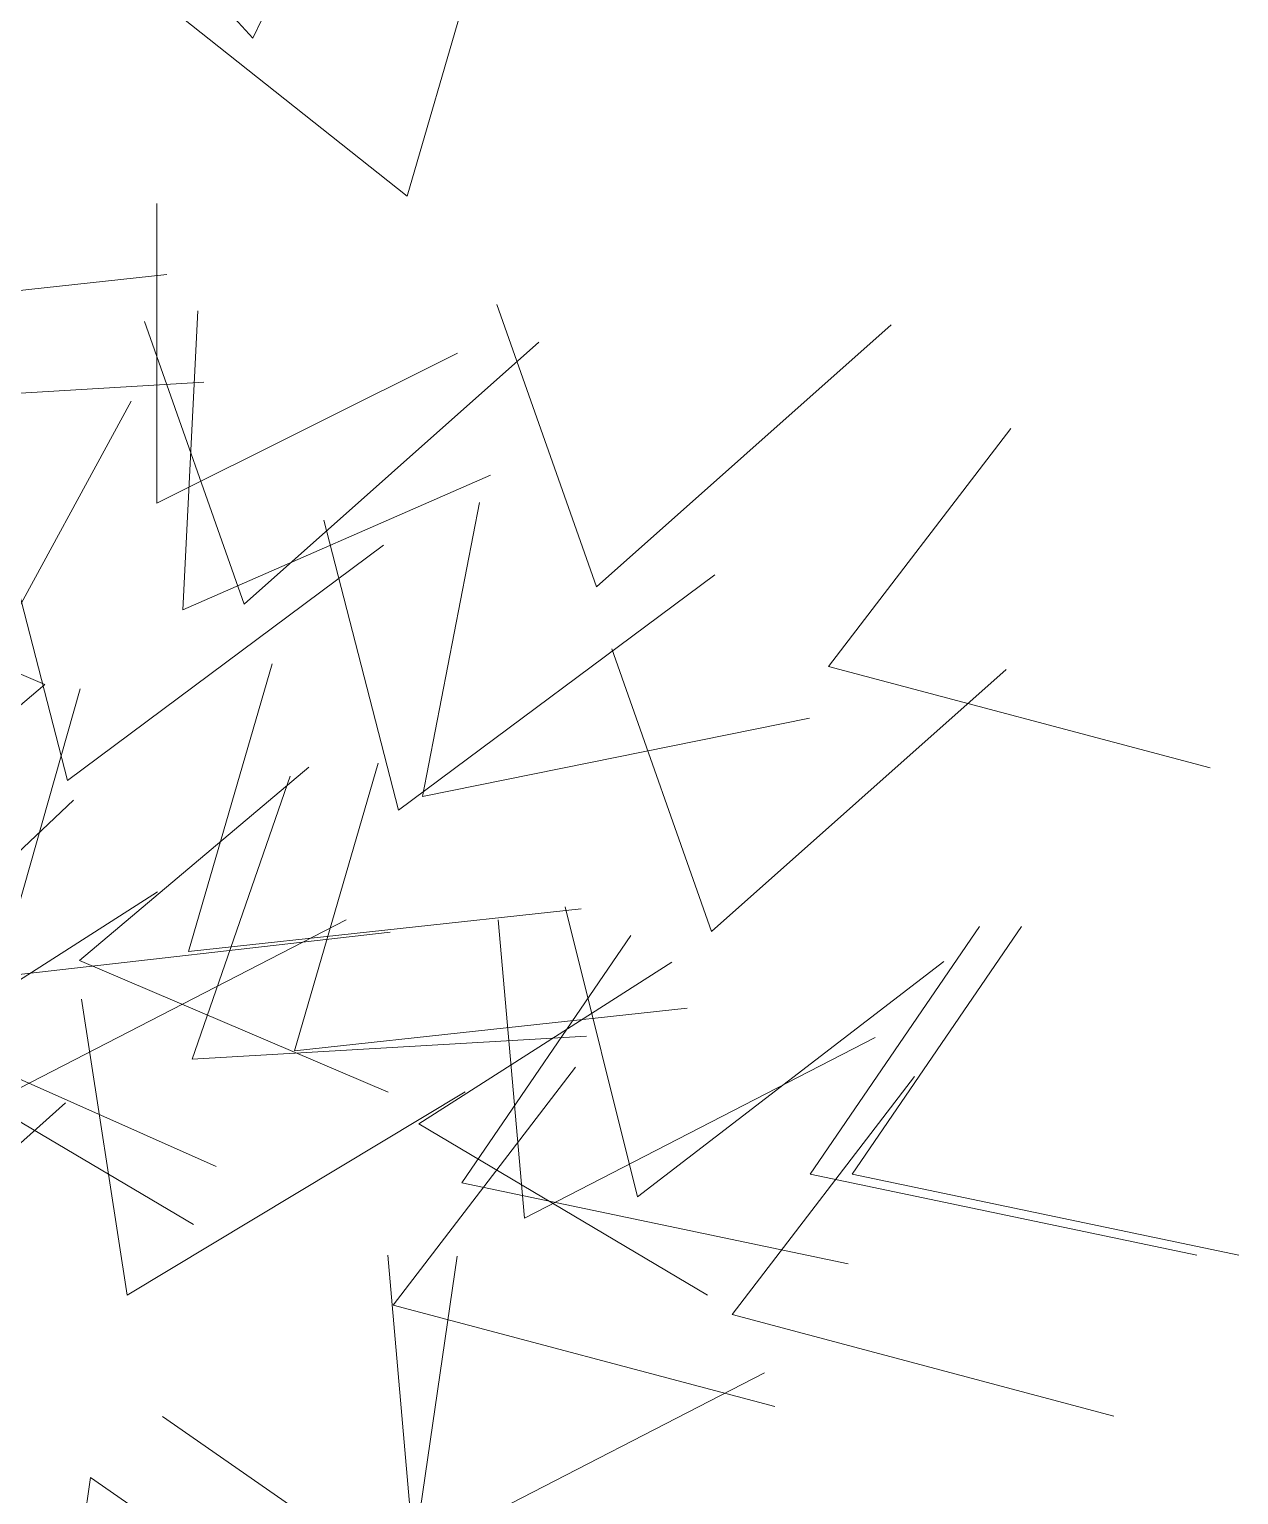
# Model space of a CAD drawing. Extents: x -188 to -80, y -94 to -51.
# Drawn here: x -174.507 to -171.276, y -74.733 to -70.817 of the extents above; entities that cross this region are included whole.
import ezdxf

# ---------------------------------------------------------------- set-up
doc = ezdxf.new("R2010")
doc.units = 0
doc.header["$LTSCALE"] = 96
doc.header["$MEASUREMENT"] = 0
doc.layers.add('A-FURN-MAIN-0', color=96, linetype='Continuous', lineweight=5)
doc.layers.add('A-FURN-MAIN-1', color=94, linetype='Continuous', lineweight=5)

msp = doc.modelspace()

# ---------------------------------------------------------------- linework, layer by layer
at = {"layer": 'A-FURN-MAIN-0'}
for points, invisible_edges in [([(-174.9651, -70.818, 7.2), (-175.1885, -71.5865, 7.2), (-174.1399, -71.4726, 6.6208)], 8), ([(-174.1399, -71.4726, 6.6208), (-175.1885, -71.5865, 7.2), (-174.9651, -70.818, 7.2)], 8), ([(-174.9651, -70.818, 7.2), (-175.1885, -71.5865, 7.2), (-174.1399, -71.4726, 6.6208)], 8), ([(-174.1399, -71.4726, 6.6208), (-175.1885, -71.5865, 7.2), (-174.9651, -70.818, 7.2)], 8), ([(-174.1661, -71.283, 6.8), (-174.1661, -72.083, 6.8), (-173.3632, -71.683, 6)], 8), ([(-173.3632, -71.683, 6), (-174.1661, -72.083, 6.8), (-174.1661, -71.283, 6.8)], 8), ([(-174.1661, -71.283, 6.8), (-174.1661, -72.083, 6.8), (-173.3632, -71.683, 6)], 8), ([(-173.3632, -71.683, 6), (-174.1661, -72.083, 6.8), (-174.1661, -71.283, 6.8)], 8), ([(-173.2574, -71.5521, 5.4029), (-172.9911, -72.3069, 5.4029), (-172.204, -71.6072, 4.8237)], 8), ([(-172.204, -71.6072, 4.8237), (-172.9911, -72.3069, 5.4029), (-173.2574, -71.5521, 5.4029)], 8), ([(-173.2574, -71.5521, 5.4029), (-172.9911, -72.3069, 5.4029), (-172.204, -71.6072, 4.8237)], 8), ([(-172.204, -71.6072, 4.8237), (-172.9911, -72.3069, 5.4029), (-173.2574, -71.5521, 5.4029)], 8), ([(-174.1994, -71.5983, 7.2763), (-173.9331, -72.353, 7.2763), (-173.146, -71.6533, 6.6971)], 8), ([(-173.146, -71.6533, 6.6971), (-173.9331, -72.353, 7.2763), (-174.1994, -71.5983, 7.2763)], 8), ([(-174.1994, -71.5983, 7.2763), (-173.9331, -72.353, 7.2763), (-173.146, -71.6533, 6.6971)], 8), ([(-173.146, -71.6533, 6.6971), (-173.9331, -72.353, 7.2763), (-174.1994, -71.5983, 7.2763)], 8), ([(-175.2351, -72.0978, 9.5584), (-174.7268, -72.7154, 9.5584), (-174.2345, -71.811, 9.2)], 8), ([(-174.2345, -71.811, 9.2), (-174.7268, -72.7154, 9.5584), (-175.2351, -72.0978, 9.5584)], 8), ([(-175.2351, -72.0978, 9.5584), (-174.7268, -72.7154, 9.5584), (-174.2345, -71.811, 9.2)], 8), ([(-174.2345, -71.811, 9.2), (-174.7268, -72.7154, 9.5584), (-175.2351, -72.0978, 9.5584)], 8), ([(-171.8845, -71.8835, 8.1792), (-172.3712, -72.5198, 8.1792), (-171.352, -72.7907, 7.6)], 8), ([(-171.352, -72.7907, 7.6), (-172.3712, -72.5198, 8.1792), (-171.8845, -71.8835, 8.1792)], 8), ([(-171.8845, -71.8835, 8.1792), (-172.3712, -72.5198, 8.1792), (-171.352, -72.7907, 7.6)], 8), ([(-171.352, -72.7907, 7.6), (-172.3712, -72.5198, 8.1792), (-171.8845, -71.8835, 8.1792)], 8), ([(-173.3041, -72.0816, 4.8324), (-173.456, -72.8671, 4.8324), (-172.4222, -72.6583, 4.2532)], 8), ([(-172.4222, -72.6583, 4.2532), (-173.456, -72.8671, 4.8324), (-173.3041, -72.0816, 4.8324)], 8), ([(-173.3041, -72.0816, 4.8324), (-173.456, -72.8671, 4.8324), (-172.4222, -72.6583, 4.2532)], 8), ([(-172.4222, -72.6583, 4.2532), (-173.456, -72.8671, 4.8324), (-173.3041, -72.0816, 4.8324)], 8), ([(-172.9502, -72.4729, 7.5351), (-172.6839, -73.2277, 7.5351), (-171.8969, -72.5279, 6.956)], 8), ([(-171.8969, -72.5279, 6.956), (-172.6839, -73.2277, 7.5351), (-172.9502, -72.4729, 7.5351)], 8), ([(-172.9502, -72.4729, 7.5351), (-172.6839, -73.2277, 7.5351), (-171.8969, -72.5279, 6.956)], 8), ([(-171.8969, -72.5279, 6.956), (-172.6839, -73.2277, 7.5351), (-172.9502, -72.4729, 7.5351)], 8), ([(-173.8581, -72.5128, 6.4416), (-174.0815, -73.2813, 6.4416), (-173.0329, -73.1674, 5.8625)], 8), ([(-173.0329, -73.1674, 5.8625), (-174.0815, -73.2813, 6.4416), (-173.8581, -72.5128, 6.4416)], 8), ([(-173.8581, -72.5128, 6.4416), (-174.0815, -73.2813, 6.4416), (-173.0329, -73.1674, 5.8625)], 8), ([(-173.0329, -73.1674, 5.8625), (-174.0815, -73.2813, 6.4416), (-173.8581, -72.5128, 6.4416)], 8), ([(-173.7599, -72.7887, 5.0797), (-174.373, -73.3052, 5.0797), (-173.5481, -73.6578, 4.2797)], 8), ([(-173.5481, -73.6578, 4.2797), (-174.373, -73.3052, 5.0797), (-173.7599, -72.7887, 5.0797)], 8), ([(-173.7599, -72.7887, 5.0797), (-174.373, -73.3052, 5.0797), (-173.5481, -73.6578, 4.2797)], 8), ([(-173.5481, -73.6578, 4.2797), (-174.373, -73.3052, 5.0797), (-173.7599, -72.7887, 5.0797)], 8), ([(-172.7495, -73.4328, 9.2759), (-173.7981, -73.5467, 9.8551), (-173.5748, -72.7783, 9.8551)], 8), ([(-173.5748, -72.7783, 9.8551), (-173.7981, -73.5467, 9.8551), (-172.7495, -73.4328, 9.2759)], 8), ([(-172.7495, -73.4328, 9.2759), (-173.7981, -73.5467, 9.8551), (-173.5748, -72.7783, 9.8551)], 8), ([(-173.5748, -72.7783, 9.8551), (-173.7981, -73.5467, 9.8551), (-172.7495, -73.4328, 9.2759)], 8), ([(-174.3888, -72.8768, 12.4), (-174.9705, -73.4281, 12.4), (-174.0073, -73.8566, 11.8208)], 8), ([(-174.0073, -73.8566, 11.8208), (-174.9705, -73.4281, 12.4), (-174.3888, -72.8768, 12.4)], 8), ([(-174.3888, -72.8768, 12.4), (-174.9705, -73.4281, 12.4), (-174.0073, -73.8566, 11.8208)], 8), ([(-174.0073, -73.8566, 11.8208), (-174.9705, -73.4281, 12.4), (-174.3888, -72.8768, 12.4)], 8), ([(-174.0683, -74.0112, 11.2177), (-174.8399, -73.554, 12.0177), (-174.1642, -73.1219, 12.0177)], 8), ([(-174.0683, -74.0112, 11.2177), (-174.8399, -73.554, 12.0177), (-174.1642, -73.1219, 12.0177)], 8), ([(-172.7904, -73.3103, 6), (-173.4661, -73.7424, 6), (-172.6945, -74.1996, 5.2)], 8), ([(-172.6945, -74.1996, 5.2), (-173.4661, -73.7424, 6), (-172.7904, -73.3103, 6)], 8), ([(-172.7904, -73.3103, 6), (-173.4661, -73.7424, 6), (-172.6945, -74.1996, 5.2)], 8), ([(-172.6945, -74.1996, 5.2), (-173.4661, -73.7424, 6), (-172.7904, -73.3103, 6)], 8), ([(-174.3674, -73.4092, 6.5792), (-174.2453, -74.1999, 6.5792), (-173.3423, -73.6568, 6)], 8), ([(-173.3423, -73.6568, 6), (-174.2453, -74.1999, 6.5792), (-174.3674, -73.4092, 6.5792)], 8), ([(-174.3674, -73.4092, 6.5792), (-174.2453, -74.1999, 6.5792), (-173.3423, -73.6568, 6)], 8), ([(-173.3423, -73.6568, 6), (-174.2453, -74.1999, 6.5792), (-174.3674, -73.4092, 6.5792)], 8), ([(-175.4489, -73.6208, 8.329), (-175.1787, -74.3727, 8.329), (-174.4098, -73.686, 7.9706)], 8), ([(-174.4098, -73.686, 7.9706), (-175.1787, -74.3727, 8.329), (-175.4489, -73.6208, 8.329)], 8), ([(-175.4489, -73.6208, 8.329), (-175.1787, -74.3727, 8.329), (-174.4098, -73.686, 7.9706)], 8), ([(-174.4098, -73.686, 7.9706), (-175.1787, -74.3727, 8.329), (-175.4489, -73.6208, 8.329)], 8), ([(-173.0477, -73.5905, 7.6185), (-173.5344, -74.2269, 7.6185), (-172.5152, -74.4977, 7.0394)], 8), ([(-172.5152, -74.4977, 7.0394), (-173.5344, -74.2269, 7.6185), (-173.0477, -73.5905, 7.6185)], 8), ([(-173.0477, -73.5905, 7.6185), (-173.5344, -74.2269, 7.6185), (-172.5152, -74.4977, 7.0394)], 8), ([(-172.5152, -74.4977, 7.0394), (-173.5344, -74.2269, 7.6185), (-173.0477, -73.5905, 7.6185)], 8), ([(-172.1421, -73.6158, 8.1792), (-172.6287, -74.2521, 8.1792), (-171.6095, -74.523, 7.6)], 8), ([(-171.6095, -74.523, 7.6), (-172.6287, -74.2521, 8.1792), (-172.1421, -73.6158, 8.1792)], 15), ([(-172.1421, -73.6158, 8.1792), (-172.6287, -74.2521, 8.1792), (-171.6095, -74.523, 7.6)], 8), ([(-171.6095, -74.523, 7.6), (-172.6287, -74.2521, 8.1792), (-172.1421, -73.6158, 8.1792)], 15), ([(-172.1421, -73.6158, 8.1792), (-172.6287, -74.2521, 8.1792), (-171.6095, -74.523, 7.6)], 8), ([(-171.6095, -74.523, 7.6), (-172.6287, -74.2521, 8.1792), (-172.1421, -73.6158, 8.1792)], 15), ([(-172.1421, -73.6158, 8.1792), (-172.6287, -74.2521, 8.1792), (-171.6095, -74.523, 7.6)], 8), ([(-171.6095, -74.523, 7.6), (-172.6287, -74.2521, 8.1792), (-172.1421, -73.6158, 8.1792)], 15), ([(-174.1515, -74.5244, 7.6), (-173.4924, -74.9813, 7.6), (-173.3634, -74.0961, 6.8)], 8), ([(-173.3634, -74.0961, 6.8), (-173.4924, -74.9813, 7.6), (-174.1515, -74.5244, 7.6)], 8), ([(-174.1515, -74.5244, 7.6), (-173.4924, -74.9813, 7.6), (-173.3634, -74.0961, 6.8)], 8), ([(-173.3634, -74.0961, 6.8), (-173.4924, -74.9813, 7.6), (-174.1515, -74.5244, 7.6)], 8)]:
    msp.add_3dface(points, dxfattribs=dict(at, invisible_edges=invisible_edges))
at = {"layer": 'A-FURN-MAIN-1'}
for points, invisible_edges in [([(-173.4532, -69.8938, 6), (-173.91, -70.8411, 6.5792), (-174.447, -70.2463, 6.5792)], 8), ([(-174.447, -70.2463, 6.5792), (-173.91, -70.8411, 6.5792), (-173.4532, -69.8938, 6)], 8), ([(-173.4532, -69.8938, 6), (-173.91, -70.8411, 6.5792), (-174.447, -70.2463, 6.5792)], 8), ([(-174.447, -70.2463, 6.5792), (-173.91, -70.8411, 6.5792), (-173.4532, -69.8938, 6)], 8), ([(-173.2035, -70.2536, 9.953), (-173.497, -71.2631, 10.5321), (-174.1251, -70.7648, 10.5321)], 8), ([(-174.1251, -70.7648, 10.5321), (-173.497, -71.2631, 10.5321), (-173.2035, -70.2536, 9.953)], 8), ([(-173.2035, -70.2536, 9.953), (-173.497, -71.2631, 10.5321), (-174.1251, -70.7648, 10.5321)], 8), ([(-174.1251, -70.7648, 10.5321), (-173.497, -71.2631, 10.5321), (-173.2035, -70.2536, 9.953)], 8), ([(-174.0403, -71.7603, 6.6208), (-175.0932, -71.8226, 7.2), (-174.8321, -71.066, 7.2)], 8), ([(-174.8321, -71.066, 7.2), (-175.0932, -71.8226, 7.2), (-174.0403, -71.7603, 6.6208)], 8), ([(-174.0403, -71.7603, 6.6208), (-175.0932, -71.8226, 7.2), (-174.8321, -71.066, 7.2)], 8), ([(-174.8321, -71.066, 7.2), (-175.0932, -71.8226, 7.2), (-174.0403, -71.7603, 6.6208)], 8), ([(-173.2749, -72.0086, 6), (-174.0966, -72.3687, 6.8), (-174.057, -71.5697, 6.8)], 8), ([(-174.057, -71.5697, 6.8), (-174.0966, -72.3687, 6.8), (-173.2749, -72.0086, 6)], 8), ([(-173.2749, -72.0086, 6), (-174.0966, -72.3687, 6.8), (-174.057, -71.5697, 6.8)], 8), ([(-174.057, -71.5697, 6.8), (-174.0966, -72.3687, 6.8), (-173.2749, -72.0086, 6)], 8), ([(-173.5602, -72.1956, 7.2), (-174.4052, -72.8245, 7.7792), (-174.6048, -72.0496, 7.7792)], 8), ([(-174.6048, -72.0496, 7.7792), (-174.4052, -72.8245, 7.7792), (-173.5602, -72.1956, 7.2)], 8), ([(-173.5602, -72.1956, 7.2), (-174.4052, -72.8245, 7.7792), (-174.6048, -72.0496, 7.7792)], 8), ([(-174.6048, -72.0496, 7.7792), (-174.4052, -72.8245, 7.7792), (-173.5602, -72.1956, 7.2)], 8), ([(-172.6757, -72.2748, 6.1648), (-173.5208, -72.9038, 6.744), (-173.7203, -72.1289, 6.744)], 8), ([(-173.7203, -72.1289, 6.744), (-173.5208, -72.9038, 6.744), (-172.6757, -72.2748, 6.1648)], 8), ([(-172.6757, -72.2748, 6.1648), (-173.5208, -72.9038, 6.744), (-173.7203, -72.1289, 6.744)], 8), ([(-173.7203, -72.1289, 6.744), (-173.5208, -72.9038, 6.744), (-172.6757, -72.2748, 6.1648)], 8), ([(-175.29, -72.2157, 5.2), (-174.465, -72.5683, 6), (-175.0781, -73.0849, 6)], 8), ([(-175.0781, -73.0849, 6), (-174.465, -72.5683, 6), (-175.29, -72.2157, 5.2)], 8), ([(-175.29, -72.2157, 5.2), (-174.465, -72.5683, 6), (-175.0781, -73.0849, 6)], 8), ([(-175.0781, -73.0849, 6), (-174.465, -72.5683, 6), (-175.29, -72.2157, 5.2)], 8), ([(-173.5424, -73.2303, 9.8971), (-174.5905, -73.3489, 10.4763), (-174.3706, -72.5795, 10.4763)], 8), ([(-174.3706, -72.5795, 10.4763), (-174.5905, -73.3489, 10.4763), (-173.5424, -73.2303, 9.8971)], 8), ([(-173.5424, -73.2303, 9.8971), (-174.5905, -73.3489, 10.4763), (-174.3706, -72.5795, 10.4763)], 8), ([(-174.3706, -72.5795, 10.4763), (-174.5905, -73.3489, 10.4763), (-173.5424, -73.2303, 9.8971)], 8), ([(-173.0184, -73.5074, 5.8625), (-174.0714, -73.5697, 6.4416), (-173.8103, -72.8131, 6.4416)], 8), ([(-173.8103, -72.8131, 6.4416), (-174.0714, -73.5697, 6.4416), (-173.0184, -73.5074, 5.8625)], 8), ([(-173.0184, -73.5074, 5.8625), (-174.0714, -73.5697, 6.4416), (-173.8103, -72.8131, 6.4416)], 8), ([(-173.8103, -72.8131, 6.4416), (-174.0714, -73.5697, 6.4416), (-173.0184, -73.5074, 5.8625)], 8), ([(-173.66, -73.1972, 7.2), (-174.5971, -73.6797, 7.7792), (-174.6665, -72.8827, 7.7792)], 8), ([(-174.6665, -72.8827, 7.7792), (-174.5971, -73.6797, 7.7792), (-173.66, -73.1972, 7.2)], 8), ([(-173.66, -73.1972, 7.2), (-174.5971, -73.6797, 7.7792), (-174.6665, -72.8827, 7.7792)], 8), ([(-174.6665, -72.8827, 7.7792), (-174.5971, -73.6797, 7.7792), (-173.66, -73.1972, 7.2)], 8), ([(-172.0638, -73.3084, 5.7266), (-172.8818, -73.9373, 6.2215), (-173.0749, -73.1624, 6.2215)], 8), ([(-173.0749, -73.1624, 6.2215), (-172.8818, -73.9373, 6.2215), (-172.0638, -73.3084, 5.7266)], 8), ([(-172.0638, -73.3084, 5.7266), (-172.8818, -73.9373, 6.2215), (-173.0749, -73.1624, 6.2215)], 8), ([(-173.0749, -73.1624, 6.2215), (-172.8818, -73.9373, 6.2215), (-172.0638, -73.3084, 5.7266)], 8), ([(-172.2473, -73.5112, 8.4), (-173.1843, -73.9938, 8.9792), (-173.2538, -73.1968, 8.9792)], 8), ([(-173.2538, -73.1968, 8.9792), (-173.1843, -73.9938, 8.9792), (-172.2473, -73.5112, 8.4)], 8), ([(-172.2473, -73.5112, 8.4), (-173.1843, -73.9938, 8.9792), (-173.2538, -73.1968, 8.9792)], 8), ([(-173.2538, -73.1968, 8.9792), (-173.1843, -73.9938, 8.9792), (-172.2473, -73.5112, 8.4)], 8), ([(-171.3879, -74.0927, 7.3206), (-172.4202, -73.8766, 7.8998), (-171.9685, -73.2152, 7.8998)], 8), ([(-171.9685, -73.2152, 7.8998), (-172.4202, -73.8766, 7.8998), (-171.3879, -74.0927, 7.3206)], 8), ([(-171.3879, -74.0927, 7.3206), (-172.4202, -73.8766, 7.8998), (-171.9685, -73.2152, 7.8998)], 8), ([(-171.9685, -73.2152, 7.8998), (-172.4202, -73.8766, 7.8998), (-171.3879, -74.0927, 7.3206)], 8), ([(-171.2757, -74.0927, 7.6), (-172.308, -73.8766, 8.1792), (-171.8563, -73.2152, 8.1792)], 15), ([(-171.8563, -73.2152, 8.1792), (-172.308, -73.8766, 8.1792), (-171.2757, -74.0927, 7.6)], 8), ([(-171.2757, -74.0927, 7.6), (-172.308, -73.8766, 8.1792), (-171.8563, -73.2152, 8.1792)], 15), ([(-171.8563, -73.2152, 8.1792), (-172.308, -73.8766, 8.1792), (-171.2757, -74.0927, 7.6)], 8), ([(-171.2757, -74.0927, 7.6), (-172.308, -73.8766, 8.1792), (-171.8563, -73.2152, 8.1792)], 15), ([(-171.8563, -73.2152, 8.1792), (-172.308, -73.8766, 8.1792), (-171.2757, -74.0927, 7.6)], 8), ([(-171.2757, -74.0927, 7.6), (-172.308, -73.8766, 8.1792), (-171.8563, -73.2152, 8.1792)], 15), ([(-171.8563, -73.2152, 8.1792), (-172.308, -73.8766, 8.1792), (-171.2757, -74.0927, 7.6)], 8), ([(-172.3194, -74.1159, 7.0394), (-173.3517, -73.8998, 7.6185), (-172.9, -73.2384, 7.6185)], 8), ([(-172.9, -73.2384, 7.6185), (-173.3517, -73.8998, 7.6185), (-172.3194, -74.1159, 7.0394)], 8), ([(-172.3194, -74.1159, 7.0394), (-173.3517, -73.8998, 7.6185), (-172.9, -73.2384, 7.6185)], 8), ([(-172.9, -73.2384, 7.6185), (-173.3517, -73.8998, 7.6185), (-172.3194, -74.1159, 7.0394)], 8), ([(-172.5426, -74.4072, 7.6824), (-173.4796, -74.8897, 8.2616), (-173.549, -74.0927, 8.2616)], 8), ([(-173.549, -74.0927, 8.2616), (-173.4796, -74.8897, 8.2616), (-172.5426, -74.4072, 7.6824)], 8), ([(-172.5426, -74.4072, 7.6824), (-173.4796, -74.8897, 8.2616), (-173.549, -74.0927, 8.2616)], 8), ([(-173.549, -74.0927, 8.2616), (-173.4796, -74.8897, 8.2616), (-172.5426, -74.4072, 7.6824)], 8), ([(-174.4725, -75.5723, 5.2), (-174.3435, -74.6872, 6), (-173.6844, -75.144, 6)], 8), ([(-173.6844, -75.144, 6), (-174.3435, -74.6872, 6), (-174.4725, -75.5723, 5.2)], 8), ([(-174.4725, -75.5723, 5.2), (-174.3435, -74.6872, 6), (-173.6844, -75.144, 6)], 8), ([(-173.6844, -75.144, 6), (-174.3435, -74.6872, 6), (-174.4725, -75.5723, 5.2)], 8)]:
    msp.add_3dface(points, dxfattribs=dict(at, invisible_edges=invisible_edges))

doc.saveas('drawing.dxf')
